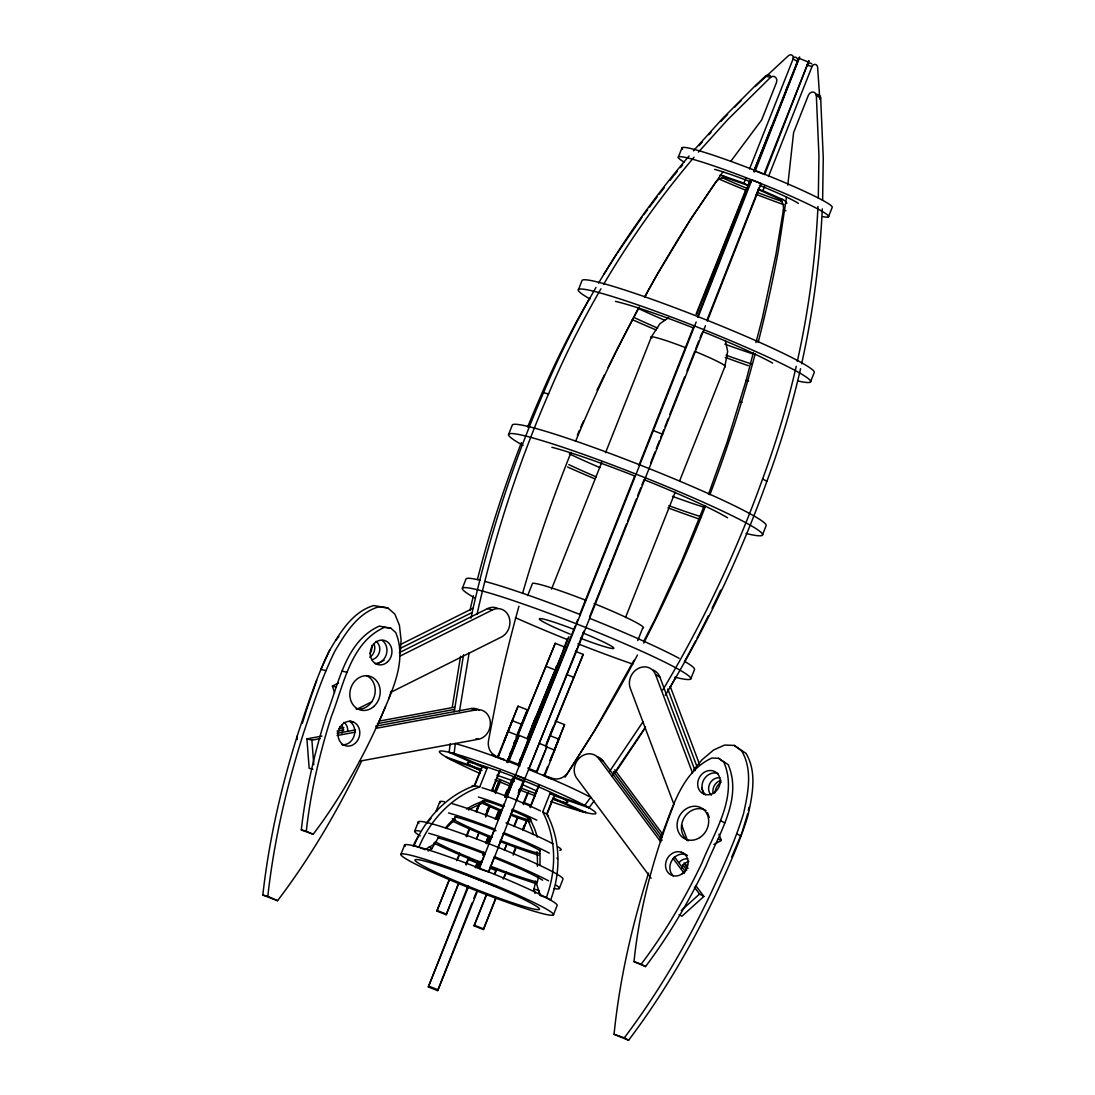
<?xml version="1.0" encoding="UTF-8"?>
<svg xmlns="http://www.w3.org/2000/svg" width="1095" height="1095" viewBox="0 0 1095 1095"><rect width="100%" height="100%" fill="white"/><g stroke="black" fill="none" stroke-linecap="round" stroke-linejoin="round"><path stroke-width="1.5" d="M818.307 197.99L818.937 155.695L816.35 95.607A4.599 3.997 -61 0 0 808.425 95.155L793.601 132.577L787.811 185.137M822.619 200.399L823.262 158.104L820.675 98.002A4.599 3.997 -61 0 0 816.322 94.471M817.965 206.435C815.556 258.543 808.699 310.46 797.297 361.377M822.29 208.83C819.881 260.952 813.01 312.855 801.622 363.773M400.154 653.537L401.099 640.342L399.415 625.204L394.871 614.144L387.767 607.876L373.6 605.562C351.673 612.16 339.477 633.731 328.541 652.209C316.387 677.873 307.572 704.961 298.538 731.857C281.648 784.992 268.987 839.591 262.827 895.053L277.569 900.706C310.501 857.317 338.081 810.04 361.651 760.97M786.511 197.004L778.312 250.864A1256.718 1093.002 -61 0 1 758.178 342.338M693.6 770.031L701.991 759.779L713.666 749.952L724.657 745.052L734.239 745.421L746.065 753.415C757.261 772.399 752.361 795.641 747.871 815.912C739.303 843.903 726.875 870.498 714.624 897.024C690.507 947.298 662.242 995.725 628.598 1040.25L614.049 1034.282C619.606 979.477 631.966 925.535 648.568 873.071M660.039 839.441C672.043 810.355 680.625 772.303 711.86 758.041L718.607 758.287L728.202 764.638C742.834 798.898 718.512 834.458 706.07 865.734C689.097 901.13 669.196 935.212 645.516 966.57L633.991 961.656C639.548 907.604 654.139 854.784 673.945 804.291M482.128 767.047L474.778 785.608A105.12 90.146 -75.4 0 0 413.924 845.805L418.906 847.106A105.12 90.146 -75.4 0 1 479.774 786.908L487.124 768.348L482.128 767.047L449.142 752.292L450.141 743.834M487.124 768.348L454.124 753.593L455.328 743.423M277.569 900.706L267.81 896.34C273.969 840.878 286.63 786.278 303.52 733.144C312.773 705.426 321.93 677.545 334.81 651.265C345.363 633.457 357.545 613.159 378.583 606.863L387.767 607.876M385.563 706.59C366.387 751.704 342.817 795.162 313.156 834.294L301.303 829.928C305.642 790.877 314.552 752.443 326.447 715.035C338.82 683.745 345.377 641.341 379.281 626.121L390.737 628.133L395.733 632.54C408.777 664.432 388.013 697.802 377.022 727.094M313.156 834.294L306.285 831.214C310.624 792.178 319.535 753.743 331.429 716.322C343.803 685.046 350.359 642.628 384.277 627.421L390.737 628.133M452.235 707.315L460.584 656.22M454.233 711.709L463.568 654.7M459.462 711.326L469.18 652.661M786.922 203.259A11.32 9.718 -75.4 0 0 782.87 199.605L762.886 190.667L757.904 189.38L777.888 198.304A11.32 9.718 -75.4 0 1 783.363 210.117L775.821 254.998L762.366 317.947L755.974 342.557M679.584 481.047L724.822 366.798L727.655 351.44L725.424 340.737M747.707 813.599L742.013 832.501M748.35 810.519L748.98 807.439M470.959 618.155L472.739 609.874A1048.148 898.831 -75.4 0 1 543.544 392.667A799.309 685.443 -75.4 0 1 595.995 287.492M477.009 614.487L477.721 611.174A1048.148 898.831 -75.4 0 1 548.527 393.967A799.309 685.443 -75.4 0 1 600.977 288.793M708.479 494.392L727.231 441.791L746.16 380.266L753.415 352.398M527.325 739.084L564.363 647.692L564.555 647.008L555.261 643.312L507.122 762.052M575.409 651.306L583.17 654.386L582.964 655.084L545.94 746.475M302.425 723.124L306.052 711.326M506.999 762.175L527.352 709.861L518.044 706.165L498.307 756.932M555.261 720.948L564.568 724.63L544.831 775.411M306.504 709.847L316.66 680.447M633.991 961.656L641.191 964.161C664.884 932.817 684.772 898.735 701.758 863.325C714.2 832.049 738.509 796.503 723.891 762.229L718.607 758.287M614.049 1034.282L624.287 1037.855C657.931 993.329 686.195 944.903 710.299 894.615C722.563 868.102 734.991 841.507 743.56 813.517C748.049 793.245 752.936 770.004 741.739 751.019L734.239 745.421M388.793 698.815L391.408 690.972M787.839 85.492L787.332 86.847M498.225 756.494L498.772 754.934L497.554 757.617M495.351 790.467L495.72 789.44M507.532 760.19L508.053 758.575L507.437 759.93M521.918 723.768L522.301 722.618L521.85 723.59M544.749 774.973L545.296 773.398L544.653 774.712M519.139 735.402L509.175 760.683L518.482 764.378L528.433 739.098L519.139 735.402L507.669 762.585M539.287 743.409L547.048 746.489L537.084 771.77L527.776 768.074M758.986 187.751L757.48 191.707M504.165 803.744L500.415 813.64A90.077 1.095 -68.3 0 1 497.979 820.004M512.392 810.259L509.722 817.335A90.077 1.095 -68.3 0 1 507.286 823.7M495.214 790.508L498.115 782.87M513.87 743.614L514.992 740.713M521.535 724.822L516.58 737.441M526.599 820.798L525.477 823.7M518.181 765.843L539.137 712.407A1256.718 15.316 -68.3 0 1 568.921 636.742M488.904 871.004L491.545 864.092A90.077 1.095 -68.3 0 0 494.475 856.646M479.569 803.662L476.722 810.93M488.876 807.357L487.576 810.711M754.934 171.641L799.637 56.995L754.085 171.915M755.386 170.888L764.693 174.57L808.945 60.69L764.638 172.462M552.208 755.482L550.32 760.601L559.531 737.428L558.135 740.617M550.279 734.156L552.934 727.299M535.209 718.142L527.366 738.208M707.274 321.122L761.162 183.618L751.854 179.922L697.967 317.427M546.09 744.887L549.745 735.525L559.052 739.221M459.01 882.898L446.171 914.749L436.864 911.067L449.237 879.504M446.171 914.749L450.278 904.251M450.866 902.745L455.739 890.317M456.3 888.894L457.97 884.623M477.365 891.481L438.109 989.825L437.63 990.619L428.337 986.923L468.099 885.663M510.982 782.788L512.83 778.066M519.619 760.738L520.864 757.562M527.708 740.111L554.467 671.919M555.671 668.881L556.862 665.842M437.63 990.619L451.236 955.908M451.838 954.388L457.792 939.223M458.381 937.703L472.096 902.814M757.083 192.734L706.905 320.383M496.227 897.667L483.388 929.532L474.08 925.836L486.454 894.273M483.388 929.532L495.748 897.968M524.792 825.479L523.246 829.394M456.642 860.643L459.585 853.156M466.141 836.484L469.18 828.778M475.969 811.587L478.447 805.304M465.936 864.338L468.304 858.357M487.754 808.986L486.508 812.134L488.767 807.042M516.429 737.017L518.825 730.995M486.029 814.625L486.823 812.627M475.257 867.5L477.653 861.395M786.333 89.407L786.703 88.49M693.874 326.187L638.933 465.334M697.611 316.701L750.349 181.346M473.848 898.365L476.215 892.357M684.567 377.05L669.894 414.225M687.017 370.863L694.449 352.015M695.695 348.853L698.815 340.956M700.061 337.794L701.922 333.044M494.447 873.919L496.213 869.43M503.166 879.107L504.932 874.618M513.87 851.896L515.704 847.243M523.109 828.491L524.341 825.343M553.646 751.786L555.247 747.762M508.641 434.304L512.309 425.024A136.519 9.992 21.6 0 1 644.421 466.703A136.519 9.992 21.6 0 1 766.076 525.764L762.407 535.044M578.406 289.71L582.075 280.429A124.885 9.143 21.6 0 1 702.922 318.563A124.885 9.143 21.6 0 1 814.215 372.574L810.533 381.868M462.364 588.22L466.032 578.94A122.886 9.006 21.6 0 1 480.294 580.254M400.948 854.292L404.616 845.011M678.325 157.091L682.007 147.811M414.704 831.105L418.372 821.825M439.834 801.704L436.166 810.984A65.248 4.777 21.6 0 1 437.521 810.628M527.653 595.625L532.553 583.238A60.061 4.394 21.6 0 1 586.249 600.457M551.524 589.151L601.785 462.2M605.562 452.673L651.429 336.836L659.847 323.764L668.744 317.605M474.121 786.183L480.856 769.169L446.254 757.083L450.579 759.478L482.033 770.469M497.404 757.384L518.044 706.165M492.011 789.865L499.388 771.236M492.148 790.713L500.128 770.552M499.525 781.05L495.501 791.192L492.408 789.96M750.116 180.826L748.255 185.548L743.929 183.139L745.791 178.43M749.528 169L793.095 58.966A3.367 2.929 -61 0 0 788.537 55.612L755.208 86.519M495.282 819.306L498.417 811.422M505.849 797.201L511.365 783.267L509.75 785.936M506.396 796.311L514.376 776.15M753.853 171.395L797.42 61.375A3.367 2.929 -61 0 0 793.423 57.583M507.245 795.969L515.225 775.794M479.364 868.212A105.12 1.287 -68.3 0 0 507.231 796.489L514.582 777.929L523.889 781.625L516.539 800.185A105.12 1.287 -68.3 0 1 488.657 871.907L479.076 868.691L482.252 860.396A90.077 1.095 -68.3 0 0 485.167 852.964M634.566 476.339L579.625 614.829M518.209 793.15L520.057 788.51M519.386 790.699L522.452 782.939M516.539 799.665L524.532 779.489M600.813 588.631L608.806 568.483M609.45 566.895L626.436 524.067M627.681 520.919L636.4 498.909M637.646 495.761L640.753 487.891M641.999 484.757L643.874 480.034M650.704 462.761L655.043 451.811M656.275 448.676L659.382 440.847M660.613 437.713L663.707 429.883M664.952 426.749L668.046 418.92M762.886 190.667L764.762 185.958M768.498 176.528L812.052 66.494A3.367 2.888 -75.4 0 1 817.609 67.151L819.799 99.33M530.172 806.81L538.781 785.088M530.308 807.658L538.904 785.95M544.543 774.288L547.637 766.473M550.073 793.327L554.385 795.723L547.035 814.297A105.12 91.419 -61 0 1 550.634 900.076L546.309 897.681A105.12 91.419 -61 0 0 542.723 811.901L550.073 793.327L584.675 805.414L588.987 807.809L594.079 800.965M546.98 813.325L553.112 797.844L586.112 812.599L581.116 811.299L552.619 798.57M625.546 617.512L675.191 492.161M637.742 640.561L642.642 628.174A60.061 4.394 21.6 0 0 594.12 603.578M559.285 888.51L562.967 879.217A77.786 5.694 21.6 0 0 487.343 843.095A77.786 5.694 21.6 0 0 418.961 823.125M828.504 216.714L832.173 207.42A80.784 5.913 21.6 0 0 753.634 169.903A80.784 5.913 21.6 0 0 682.609 149.153M553.44 914.831A82.043 6.009 21.6 0 0 441.791 864.913A82.043 6.009 21.6 0 0 436.344 873.947A82.043 6.009 21.6 0 0 553.44 914.831L557.109 905.551A82.043 6.009 21.6 0 0 477.352 867.445A82.043 6.009 21.6 0 0 405.232 846.38M690.781 678.9L694.463 669.62A122.886 9.006 21.6 0 0 684.416 661.284M476.476 811.984L479.897 803.374M458.052 858.302L459.873 853.703M466.648 836.717L469.125 830.489M485.783 815.679L489.766 805.633M466.155 865.009L469.18 857.399M476.571 838.852L478.433 834.185M696.037 314.251L745.969 189.435M485.92 842.904L488.411 836.635M468.674 886.266L428.337 986.923M476.01 867.815L478.474 861.614M575.245 625.847L519.523 764.953M576.504 622.699L577.749 619.551M577.051 648.418L532.759 759.519M577.667 646.844L583.922 631.117M589.562 616.95L600.197 590.205M514.267 825.329L517.689 816.719M504.48 849.939L506.342 845.258M495.268 873.085L497.103 868.486M549.977 760.601L552.92 753.25M522.999 830.448L526.982 820.415M513.172 855.181L515.649 848.953M504.562 876.78L506.396 872.168M476.571 810.492L478.83 804.88M449.716 879.203L436.864 911.067M750.02 180.538L727.217 237.588A1256.718 15.316 -68.3 0 0 696.68 314.224M754.441 169.492L771.51 126.842M514.007 778.887L569.003 643.039A1048.148 12.77 -68.3 0 0 653.345 430.568A799.309 9.745 -68.3 0 0 696.16 322.026M523.314 782.583L578.311 646.734A1048.148 12.77 -68.3 0 0 662.653 434.25A799.309 9.745 -68.3 0 0 705.467 325.721M486.933 893.972L474.08 925.836M523.095 828.97L524.656 825.082M516.279 737.031L520.303 726.984M553.495 751.813L557.519 741.753M556.041 745.777L557.506 742.136M520.905 725.479L523.328 719.497M558.121 740.261L564.568 724.63M519.577 729.106L521.439 724.562M498.991 781.981L495.405 790.631M532.211 760.888L530.363 765.378M704.359 505.493L681.432 561.817L654.687 620.003L643.915 640.917M509.613 754.688L510.886 751.54M514.102 743.71L515.375 740.576M516.662 737.428L555.261 643.312M495.57 790.275L499.416 780.858M531.746 727.012L554.193 672.138M555.48 669.004L556.766 665.87M546.501 743.806L583.17 654.386M525.354 823.344L526.503 820.538M741.424 833.952L731.747 856.947M523.93 718.005L527.352 709.861M497.335 818.745L500.908 810.067M485.427 815.83L488.699 808M495.241 792.342L499.826 781.378M476.448 838.989L479.076 832.72M485.619 817.062L490.19 806.098M495.433 793.574L500.661 781.05M505.206 794.464L507.163 789.769M485.756 842.685L488.37 836.416M495.57 819.197L499.498 809.794M504.74 797.269L512.583 778.477M523.15 803.415L527.735 792.452M536.892 770.524L545.406 750.171M504.371 850.076L506.985 843.807M514.185 826.574L518.113 817.185M523.342 804.647L528.584 792.123M530.021 766.199L529.35 767.732M527.448 741.219L528.433 739.098M546.063 748.597L547.048 746.489M577.366 435.071L579.392 430.417M580.747 427.31L583.457 421.11M563.925 648.432L564.555 647.008M329.828 649.965L320.876 669.374L325.872 670.674M597.008 390.107L604.44 374.983M608.149 367.427L615.582 352.303M616.28 350.879L639.234 307.065M633.923 660.34L593.832 731.953L565.951 775.89A14.29 12.25 -75.4 0 1 565.034 777.176M644.941 296.663L656.329 275.858L689.754 220.834L715.103 183.016A11.32 9.855 -61 0 1 727.299 178.225L748.255 185.548M598.568 283.167C624.985 238.258 655.344 195.677 689.056 155.942M603.55 284.467C629.981 239.559 660.326 196.963 694.038 157.242M751.252 180.921L751.854 179.922M760.56 184.617L761.162 183.618M528.817 768.649L529.268 767.923M662.708 690.001L665.349 685.648A1048.148 911.601 -61 0 0 762.599 478.939A799.309 695.188 -61 0 0 796.229 366.305M665.267 695.284L669.675 688.057A1048.148 898.831 -75.4 0 0 675.464 677.764M603.81 274.393L616.595 254.232M643.08 721.687L609.847 771.017M645.571 726.943L612.201 776.191M644.38 729.188L615.636 772.194M617.553 252.808L641.944 217.357M584.675 805.414L590.78 797.201M643.792 214.743L647.638 209.61M649.554 207.037L657.233 196.744M722.987 171.778L692.245 216.7A1256.718 1077.685 -75.4 0 0 644.517 297.21M731.131 160.869L761.682 119.902L776.492 82.481A4.599 3.942 -75.4 0 0 770.51 77.403L765.528 76.116L756.316 84.671L722.837 118.233L693.436 150.823M659.19 194.185L664.159 187.861M670.126 180.264L673.11 176.473M674.15 175.2L677.312 171.381M680.474 167.549L682.582 165.003M335.919 640.137L338.902 636.524M699.089 145.649L702.306 141.939M698.418 152.109L727.819 119.533L770.51 77.403M708.835 134.671L711.025 132.262M720.893 121.463L727.655 114.4M734.416 107.337L741.288 100.357M681.254 910.534L699.527 894.04L703.852 896.435L681.925 916.241L679.051 914.64M428.077 851.02L431.95 848.598A90.077 78.347 -61 0 1 436.152 841.494M424.819 849.747L434.825 843.834A90.077 77.252 -75.4 0 1 438.958 836.826M713.885 844.464L721.331 840.467L718.95 834.13M399.976 644.763L472.944 608.3M400.4 648.336L471.849 612.639M334.509 692.478L332.415 686.086L338.506 683.047M376.502 664.063L384.099 660.258M399.305 652.675L487.48 608.615A15.015 12.88 -75.4 0 1 497.431 608.272M399.73 656.247L492.463 609.915A15.015 12.88 -75.4 0 1 509.148 617.375A15.015 12.88 -75.4 0 1 501.346 637.071L390.381 692.505M356.929 709.218L372.136 701.621M483.182 802.827L472.629 807.699A90.077 78.347 -61 0 0 468.496 810.013M486.166 799.692L474.505 804.592A90.077 77.252 -75.4 0 0 466.579 809.041M338.861 728.545L343.898 727.614M379.116 721.112L454.576 707.192M337.137 731.077L343.844 729.831M377.392 723.644L454.534 709.423M312.896 769.237L309.16 768.266L306.915 738.865L321.998 736.086M337.096 733.294L355.546 729.9M375.667 726.177L471.261 708.547A15.015 12.88 -75.4 0 1 479.391 710.135M306.915 738.865L311.897 740.165L320.274 738.619M337.055 735.525L355.492 732.117M375.612 728.408L476.243 709.847A15.015 12.88 -75.4 0 1 490.341 722.139A15.015 12.88 -75.4 0 1 478.488 739.235L359.42 761.203M812.052 66.494L807.07 65.207A3.367 2.888 -75.4 0 1 811.874 63.962M777.888 198.304L782.87 199.605M783.363 210.117L785.854 210.774M746.16 380.266L748.652 380.923M739.618 401.536L742.109 402.193M543.572 392.681L548.554 393.981M487.48 608.615L492.463 609.915M342.174 671.057L347.156 672.344M471.261 708.547L476.243 709.847M332.415 686.086L336.151 687.058M475.996 738.591L478.488 739.235M491.669 754.688L504.425 759.697L500.689 758.726M349.798 721.126L353.534 722.098A12.51 10.731 -75.4 0 1 355.163 743.313A12.51 10.731 -75.4 0 1 338.122 735.689A12.51 10.731 -75.4 0 1 353.534 722.098M449.142 752.292L454.124 753.593M341.859 744.655L344.35 745.298M474.778 785.608L479.774 786.908M535.729 881.023A90.077 77.252 -75.4 0 1 533.908 889.072L538.891 890.372L540.013 894.766M301.303 829.928L306.285 831.214M262.827 895.053L267.81 896.34M719.716 175.337A11.32 9.855 -61 0 1 722.974 175.83L743.929 183.139M547.527 777.477L552.263 779.134M496.979 775.246L514.445 781.337M554.385 795.723L588.987 807.809M546.309 897.681L540.109 895.518L536.769 884.308A90.077 78.347 -61 0 0 538.548 876.356M799.131 58.363L808.425 62.045M653.345 430.568L662.653 434.263M546.254 666.403L555.562 670.099M566.416 674.41L574.163 677.49M512.528 720.756L521.836 724.438M508.258 731.665L517.565 735.361M545.488 746.448L554.782 750.143M516.183 775.26L525.49 778.956M523.41 802.279L531.171 805.359M507.231 796.489L516.539 800.185M467.948 859.356L477.242 863.038M489.657 867.965L495.857 870.429M437.192 910.506L446.5 914.202M474.409 925.275L483.716 928.971M428.802 986.143L438.109 989.825M493.434 755.701L496.432 757.056M522.164 784.472L537.303 791.247M418.906 847.106L423.341 849.09M793.095 58.966L797.42 61.375M816.35 95.607L820.675 98.002M722.974 175.83L727.299 178.225M762.558 478.926L766.883 481.335A1048.148 911.601 -61 0 1 669.647 688.043M673.822 804.058L630.268 688.235A15.015 13.058 -61 0 1 638.057 668.552A15.015 13.058 -61 0 1 655.563 674.657L659.874 677.052L695.079 770.661M720.414 820.511L724.726 822.92M736.812 833.801L741.123 836.197M651.128 878.231L576.778 778.258A15.015 13.058 -61 0 1 579.789 757.658A15.015 13.058 -61 0 1 598.705 758.452L603.03 760.861L662.092 840.289M718.457 838.866L721.331 840.467M546.09 776.683L543.202 775.082L552.674 778.394A14.29 12.428 -61 0 0 568.291 772.002L596.611 727.34A1256.718 1093.002 -61 0 0 637.441 655.056M681.405 852.252L685.73 854.647M542.723 811.901L547.035 814.297M641.191 964.161L645.516 966.57M429.076 846.996L431.95 848.598M624.287 1037.855L628.598 1040.25M614.719 769.758L662.584 834.13M683.978 862.887L688.043 868.362M613.46 771.469L662.338 837.21M682.705 864.598L686.784 870.073M674.315 856.728L685.525 871.784M695.708 885.485L703.852 896.435M598.705 758.452L660.832 842M673.055 858.439L684.252 873.495M694.435 887.196L699.527 894.04M529.172 816.774L534.428 828.381A90.077 78.347 -61 0 1 537.234 837.086M527.708 819.211L532.567 831.488A90.077 77.252 -75.4 0 1 533.511 834.486M670.304 686.606L699.541 764.351M667.786 688.974L697.009 766.719M701.649 788.113L704.03 794.464M655.563 674.657L692.546 773.029M707.466 812.682L709.259 817.445M681.569 824.686L687.537 840.549M533.908 889.072L535.031 893.465M311.897 740.165L313.772 764.652M296.937 736.278L297.197 739.549M651.771 338.204A40.05 2.929 21.6 0 1 685.744 347.731M694.504 351.221A40.05 2.929 21.6 0 1 724.822 366.798M596.761 756.577A15.015 13.058 -61 0 1 603.03 760.861M652.743 669.921A15.015 13.058 -61 0 1 659.874 677.052M498.28 887.196A67.028 4.914 21.6 0 1 457.149 870.826M546.638 814.338A41.021 2.998 21.6 0 1 547.541 816.364M472.451 786.566A41.021 2.998 21.6 0 1 474.984 785.895M482.074 787.743A41.021 2.998 21.6 0 1 507.847 796.831M515.827 800.007A41.021 2.998 21.6 0 1 540.492 810.93M529.898 822.016A41.021 2.998 21.6 0 1 511.666 815.488M501.045 811.313A41.021 2.998 21.6 0 1 482.142 803.155M478.405 797.023A41.021 2.998 21.6 0 1 504.179 806.125M512.145 809.287A41.021 2.998 21.6 0 1 536.81 820.21M511.776 810.327A26.006 1.903 21.6 0 1 530.788 819.84A26.006 1.903 21.6 0 1 511.201 814.119M501.414 810.259A26.006 1.903 21.6 0 1 482.43 800.705A26.006 1.903 21.6 0 1 503.385 807.001M558.299 846.969A65.248 4.777 21.6 0 1 559.75 850.199M440.327 802.786A65.248 4.777 21.6 0 1 444.351 801.732M452.235 803.675A65.248 4.777 21.6 0 1 498.43 819.827M505.986 822.824A65.248 4.777 21.6 0 1 552.961 843.834M538.672 855.25A65.248 4.777 21.6 0 1 500.347 841.576M489.766 837.388A65.248 4.777 21.6 0 1 452.878 821.318M448.553 812.955A65.248 4.777 21.6 0 1 494.762 829.12M503.823 832.706A65.248 4.777 21.6 0 1 549.279 853.128M556.944 858.042A65.248 4.777 21.6 0 1 557.437 859.123M539.999 853.553A50.219 3.682 21.6 0 1 500.305 840.371M492.161 837.169A50.219 3.682 21.6 0 1 452.276 818.731M454.699 816.774A50.219 3.682 21.6 0 1 496.008 830.79M502.783 833.487A50.219 3.682 21.6 0 1 540.424 850.801M555.945 885.088A77.786 5.694 21.6 0 1 553.906 888.469M536.002 883.597A77.786 5.694 21.6 0 1 490.327 867.24M480.869 863.503A77.786 5.694 21.6 0 1 433.771 843.013M420.22 835.882A77.786 5.694 21.6 0 1 420.083 831.146M428.72 833.254A77.786 5.694 21.6 0 1 485.249 852.991M494.694 856.742A77.786 5.694 21.6 0 1 548.595 880.832M536.317 881.858A62.771 4.599 21.6 0 1 490.409 866.09M481.69 862.641A62.771 4.599 21.6 0 1 435.276 841.754M437.671 837.757A62.771 4.599 21.6 0 1 485.03 854.1M493.749 857.563A62.771 4.599 21.6 0 1 542.641 880.202M469.974 610.408A1048.148 911.601 -61 0 1 473.382 595.762M477.406 579.542A1048.148 911.601 -61 0 1 521.425 442.626M527.626 427.05A1048.148 911.601 -61 0 1 538.672 400.756M538.699 400.77A799.309 695.188 -61 0 1 589.863 297.785M446.13 828.436A90.077 78.347 -61 0 1 455.465 819.361M413.116 845.956A105.12 91.419 -61 0 1 418.523 835.745M426.845 823.467A105.12 91.419 -61 0 1 431.006 818.376M720.661 590.137A1048.148 898.831 -75.4 0 1 712.051 608.272M708.369 615.787A1048.148 898.831 -75.4 0 1 697.036 638.152M695.489 641.109A1048.148 898.831 -75.4 0 1 685.237 660.258M536.933 851.691A90.077 77.252 -75.4 0 1 537.385 866.323M494.105 830.065A90.077 1.095 -68.3 0 1 489.109 842.904M502.81 835.293A90.077 1.095 -68.3 0 1 498.417 846.599M523.027 445.391A136.519 9.992 21.6 0 1 637.591 474.737A136.519 9.992 21.6 0 1 746.037 533.457M699.267 519.057A136.519 9.992 21.6 0 1 667.923 507.82M594.612 478.748A136.519 9.992 21.6 0 1 567.552 467.004M684.06 162.06A80.784 5.913 21.6 0 1 753.237 180.47A80.784 5.913 21.6 0 1 822.92 216.673M783.856 204.697A80.784 5.913 21.6 0 1 756.152 194.335M745.969 190.297A80.784 5.913 21.6 0 1 718.881 178.964M701.005 516.73A106.489 7.802 21.6 0 1 668.799 505.671M596.255 476.914A106.489 7.802 21.6 0 1 568.784 464.608M551.853 447.266A106.489 7.802 21.6 0 1 634.895 476.038M644.298 479.774A106.489 7.802 21.6 0 1 727.586 517.812M480.212 773.535A83.986 6.146 21.6 0 1 458.394 754.825A83.986 6.146 21.6 0 1 579.83 802.922A83.986 6.146 21.6 0 1 550.812 801.499M535.455 795.901A83.986 6.146 21.6 0 1 518.948 789.577M511.392 786.58A83.986 6.146 21.6 0 1 495.036 779.886M475.298 598.198A122.886 9.006 21.6 0 1 579.625 625.094A122.886 9.006 21.6 0 1 674.862 677.175M632.773 664.104A122.886 9.006 21.6 0 1 577.996 643.792M567.278 639.548A122.886 9.006 21.6 0 1 515.389 617.662M480.705 770.798A53.956 3.956 21.6 0 1 482.566 765.61A53.956 3.956 21.6 0 1 552.51 793.122A53.956 3.956 21.6 0 1 554.713 799.897M535.578 793.478A53.956 3.956 21.6 0 1 521.398 788.167M511.187 784.129A53.956 3.956 21.6 0 1 498.526 778.86M582.951 632.965A40.05 2.929 21.6 0 1 613.802 648.322A40.05 2.929 21.6 0 1 580.418 638.207M570.194 634.156A40.05 2.929 21.6 0 1 539.383 618.757A40.05 2.929 21.6 0 1 574.191 629.474M590.041 299.003A124.885 9.143 21.6 0 1 695.872 326.502A124.885 9.143 21.6 0 1 797.639 380.896M748.35 365.703A124.885 9.143 21.6 0 1 725.191 357.367M656.097 329.965A124.885 9.143 21.6 0 1 632.294 319.63M751.759 364.005A94.854 6.953 21.6 0 1 726.04 355.191M657.766 328.144A94.854 6.953 21.6 0 1 635.018 317.92M615.417 301.371A94.854 6.953 21.6 0 1 693.491 327.939M702.703 331.593A94.854 6.953 21.6 0 1 772.632 363.075M782.254 201.412A50.753 3.723 21.6 0 1 756.96 192.282M747.365 188.491A50.753 3.723 21.6 0 1 721.605 177.335M714.679 169.369A50.753 3.723 21.6 0 1 751.238 182.057M759.465 185.315A50.753 3.723 21.6 0 1 798.406 203.396M456.547 743.984A83.986 6.146 21.6 0 1 519.974 766.035M529.049 769.634A83.986 6.146 21.6 0 1 589.206 796.612M485.044 581.459A122.886 9.006 21.6 0 1 580.364 614.651M589.534 618.292A122.886 9.006 21.6 0 1 679.105 658.314M704.687 507.45A106.489 7.802 21.6 0 1 672.481 496.391M599.923 467.633A106.489 7.802 21.6 0 1 569.332 453.85M752.019 353.617A94.854 6.953 21.6 0 1 724.876 344.145M664.583 320.205A94.854 6.953 21.6 0 1 638.7 308.626M681.596 867.993A10.006 8.705 -61 0 1 688.906 861.395M713.242 793.601A10.006 8.705 -61 0 1 720.975 780.365M711.326 795.175A10.006 8.705 -61 0 1 709.711 783.774A10.006 8.705 -61 0 1 719.785 777.806M679.037 862.6A10.006 8.705 -61 0 1 687.701 858.836M673.288 875.918A12.51 10.882 -61 0 1 672.357 859.767A12.51 10.882 -61 0 1 687.441 855.441M705.44 794.724A12.51 10.882 -61 0 1 703.921 779.489A12.51 10.882 -61 0 1 717.882 773.44M688.358 840.768A17.52 15.234 -61 0 1 684.101 817.869A17.52 15.234 -61 0 1 706.042 810.519M755.221 353.699A1256.718 1093.002 -61 0 1 709.875 494.748M705.632 505.78A1256.718 1093.002 -61 0 1 643.709 643.039M539.493 849.296A90.077 78.347 -61 0 1 539.89 865.146M800.554 368.7A799.309 695.188 -61 0 1 766.883 481.335M714.98 792.821A12.51 10.882 -61 0 1 721.29 782.022M685.976 866.09A12.51 10.882 -61 0 1 687.455 864.53M477.776 867.295A90.077 1.095 -68.3 0 1 480.212 861.19M482.621 855.168A90.077 1.095 -68.3 0 1 483.812 852.197M487.891 842.041A90.077 1.095 -68.3 0 1 490.136 836.47M477.338 867.911A105.12 1.287 -68.3 0 1 479.774 861.792M486.946 843.862A105.12 1.287 -68.3 0 1 489.848 836.662M497.445 817.897A105.12 1.287 -68.3 0 1 500.88 809.479M563.446 649.075A1048.148 12.77 -68.3 0 1 567.662 638.385M344.022 722.413A10.006 8.582 -75.4 0 1 347.676 731.063M376.105 641.383A10.006 8.582 -75.4 0 1 379.5 651.758A10.006 8.582 -75.4 0 1 371.876 659.696M373.997 643.764A10.006 8.582 -75.4 0 1 369.795 657.26M341.927 724.794A10.006 8.582 -75.4 0 1 341.914 733.157M339.82 726.519A12.51 10.731 -75.4 0 1 339.82 728.681M371.971 645.325A12.51 10.731 -75.4 0 1 370.042 653.66M765.528 76.116A4.599 3.942 -75.4 0 1 770.428 75.829M518.948 606.206A1256.718 1077.685 -75.4 0 0 498.622 688.454L488.562 740.357A14.29 12.25 -75.4 0 0 495.405 755.659M522.643 593.161A1256.718 1077.685 -75.4 0 1 571.084 452.372M575.546 441.422A1256.718 1077.685 -75.4 0 1 638.905 307.531M445.61 827.711A90.077 77.252 -75.4 0 1 456.656 816.405M382.333 640.534A12.51 10.731 -75.4 0 1 386.302 654.564A12.51 10.731 -75.4 0 1 375.147 663.611M350.195 721.742A12.51 10.731 -75.4 0 1 354.15 735.772A12.51 10.731 -75.4 0 1 343.009 744.805M366.469 675.56A17.52 15.029 -75.4 0 1 374.298 696.516A17.52 15.029 -75.4 0 1 356.094 708.876M503.919 741.698L513.007 718.963L503.919 741.698M443.817 875.89A67.028 4.914 21.6 0 0 539.479 909.288A67.028 4.914 21.6 0 0 448.266 868.513A67.028 4.914 21.6 0 0 443.817 875.89M699.814 837.552A17.52 15.234 -61 0 0 701.731 808.124A17.52 15.234 -61 0 0 677.121 824.07A17.52 15.234 -61 0 0 699.814 837.552M681.761 874.07A12.51 10.882 -61 0 0 683.129 853.046A12.51 10.882 -61 0 0 665.555 864.434A12.51 10.882 -61 0 0 681.761 874.07M713.913 792.862A12.51 10.882 -61 0 0 715.281 771.852A12.51 10.882 -61 0 0 697.707 783.24A12.51 10.882 -61 0 0 713.913 792.862M387.315 662.105A12.51 10.731 -75.4 0 0 385.686 640.89A12.51 10.731 -75.4 0 0 370.274 654.495A12.51 10.731 -75.4 0 0 387.315 662.105M373.724 706.549A17.52 15.029 -75.4 0 0 371.451 676.847A17.52 15.029 -75.4 0 0 349.88 695.886A17.52 15.029 -75.4 0 0 373.724 706.549"/></g></svg>
